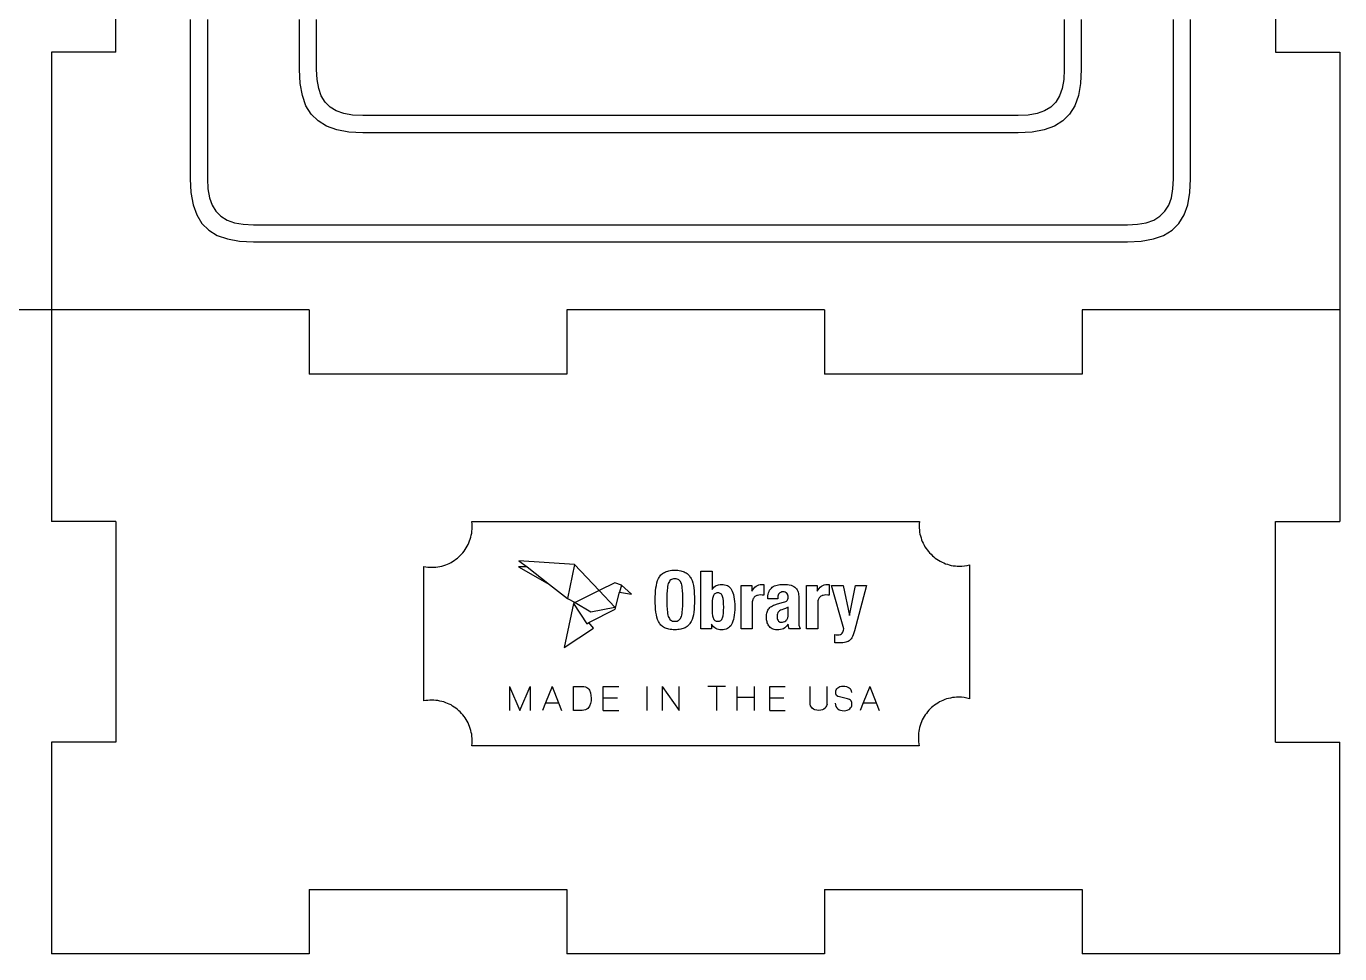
# Model space of a CAD drawing. Extents: x -112 to 112, y -170 to 170.
# Drawn here: x -1.5 to 111.8, y -170.2 to -90.2 of the extents above; entities that cross this region are included whole.
import ezdxf

# ---------------------------------------------------------------- set-up
doc = ezdxf.new("R2010")
doc.units = 0
doc.header["$MEASUREMENT"] = 0
doc.layers.get('0').update_dxf_attribs({"linetype": 'CONTINUOUS'})

msp = doc.modelspace()

# ---------------------------------------------------------------- linework, layer by layer
for p, q in [((6.2, -92.4), (6.2, -70.17)), ((106.21, -70.17), (106.21, -92.4)), ((12.62, -89.57), (12.62, -90.4)), ((12.62, -90.4), (12.62, -91.34)), ((14.1, -89.57), (14.1, -90.4)), ((14.1, -90.4), (14.1, -91.34)), ((22.05, -90.4), (22.05, -89.57)), ((22.05, -91.34), (22.05, -90.4)), ((23.52, -90.4), (23.52, -89.57)), ((23.52, -91.34), (23.52, -90.4)), ((88, -89.57), (88, -90.4)), ((88, -90.4), (88, -91.34)), ((89.47, -89.57), (89.47, -90.4)), ((89.47, -90.4), (89.47, -91.34)), ((97.42, -90.4), (97.42, -89.57)), ((97.42, -91.34), (97.42, -90.4)), ((98.89, -90.4), (98.89, -89.57)), ((98.89, -91.34), (98.89, -90.4)), ((12.62, -91.34), (12.62, -92.48)), ((14.1, -91.34), (14.1, -92.48)), ((22.05, -92.48), (22.05, -91.34)), ((23.52, -92.48), (23.52, -91.34)), ((88, -91.34), (88, -92.48)), ((89.47, -91.34), (89.47, -92.48)), ((97.42, -92.48), (97.42, -91.34)), ((98.89, -92.48), (98.89, -91.34)), ((6.2, -92.4), (0.64, -92.4)), ((0.64, -92.4), (0.64, -114.62)), ((12.62, -92.48), (12.62, -93.89)), ((14.1, -92.48), (14.1, -93.89)), ((22.05, -93.89), (22.05, -92.48)), ((23.52, -93.89), (23.52, -92.48)), ((88, -92.48), (88, -93.89)), ((89.47, -92.48), (89.47, -93.89)), ((97.42, -93.89), (97.42, -92.48)), ((98.89, -93.89), (98.89, -92.48)), ((106.21, -92.4), (111.76, -92.4)), ((111.76, -92.4), (111.76, -114.62)), ((12.62, -93.89), (12.62, -95.3)), ((14.1, -93.89), (14.1, -95.3)), ((22.11, -95.09), (22.05, -93.89)), ((23.56, -94.76), (23.52, -93.89)), ((88, -93.89), (87.96, -94.76)), ((89.47, -93.89), (89.41, -95.09)), ((97.42, -95.3), (97.42, -93.89)), ((98.89, -95.3), (98.89, -93.89)), ((22.29, -96.13), (22.11, -95.09)), ((23.7, -95.52), (23.56, -94.76)), ((87.96, -94.76), (87.82, -95.52)), ((89.41, -95.09), (89.23, -96.13)), ((12.62, -95.3), (12.62, -96.43)), ((14.1, -95.3), (14.1, -96.43)), ((22.6, -97.01), (22.29, -96.13)), ((23.92, -96.17), (23.7, -95.52)), ((24.25, -96.7), (23.92, -96.17)), ((87.59, -96.17), (87.27, -96.7)), ((87.82, -95.52), (87.59, -96.17)), ((89.23, -96.13), (88.92, -97.01)), ((97.42, -96.43), (97.42, -95.3)), ((98.89, -96.43), (98.89, -95.3)), ((12.62, -96.43), (12.62, -97.38)), ((12.62, -97.38), (12.62, -98.2)), ((14.1, -96.43), (14.1, -97.38)), ((14.1, -97.38), (14.1, -98.2)), ((23.05, -97.74), (22.6, -97.01)), ((24.68, -97.13), (24.25, -96.7)), ((25.21, -97.46), (24.68, -97.13)), ((86.84, -97.13), (86.3, -97.46)), ((87.27, -96.7), (86.84, -97.13)), ((88.92, -97.01), (88.47, -97.74)), ((97.42, -97.38), (97.42, -96.43)), ((97.42, -98.2), (97.42, -97.38)), ((98.89, -97.38), (98.89, -96.43)), ((98.89, -98.2), (98.89, -97.38)), ((12.62, -98.2), (12.62, -98.99)), ((14.1, -98.2), (14.1, -98.99)), ((23.64, -98.33), (23.05, -97.74)), ((24.37, -98.78), (23.64, -98.33)), ((25.86, -97.69), (25.21, -97.46)), ((26.62, -97.82), (25.86, -97.69)), ((27.49, -97.86), (26.62, -97.82)), ((28.9, -97.86), (27.49, -97.86)), ((30.04, -97.86), (28.9, -97.86)), ((30.98, -97.86), (30.04, -97.86)), ((31.81, -97.86), (30.98, -97.86)), ((32.6, -97.86), (31.81, -97.86)), ((33.43, -97.86), (32.6, -97.86)), ((34.37, -97.86), (33.43, -97.86)), ((35.51, -97.86), (34.37, -97.86)), ((36.92, -97.86), (35.51, -97.86)), ((38.32, -97.86), (36.92, -97.86)), ((39.46, -97.86), (38.32, -97.86)), ((40.4, -97.86), (39.46, -97.86)), ((41.23, -97.86), (40.4, -97.86)), ((42.02, -97.86), (41.23, -97.86)), ((42.85, -97.86), (42.02, -97.86)), ((43.79, -97.86), (42.85, -97.86)), ((44.93, -97.86), (43.79, -97.86)), ((46.34, -97.86), (44.93, -97.86)), ((47.75, -97.86), (46.34, -97.86)), ((48.88, -97.86), (47.75, -97.86)), ((49.83, -97.86), (48.88, -97.86)), ((50.65, -97.86), (49.83, -97.86)), ((51.44, -97.86), (50.65, -97.86)), ((52.27, -97.86), (51.44, -97.86)), ((53.21, -97.86), (52.27, -97.86)), ((54.35, -97.86), (53.21, -97.86)), ((55.76, -97.86), (54.35, -97.86)), ((57.17, -97.86), (55.76, -97.86)), ((58.31, -97.86), (57.17, -97.86)), ((59.25, -97.86), (58.31, -97.86)), ((60.08, -97.86), (59.25, -97.86)), ((60.86, -97.86), (60.08, -97.86)), ((61.69, -97.86), (60.86, -97.86)), ((62.63, -97.86), (61.69, -97.86)), ((63.77, -97.86), (62.63, -97.86)), ((65.18, -97.86), (63.77, -97.86)), ((66.59, -97.86), (65.18, -97.86)), ((67.73, -97.86), (66.59, -97.86)), ((68.67, -97.86), (67.73, -97.86)), ((69.5, -97.86), (68.67, -97.86)), ((70.29, -97.86), (69.5, -97.86)), ((71.11, -97.86), (70.29, -97.86)), ((72.06, -97.86), (71.11, -97.86)), ((73.19, -97.86), (72.06, -97.86)), ((74.6, -97.86), (73.19, -97.86)), ((76.01, -97.86), (74.6, -97.86)), ((77.15, -97.86), (76.01, -97.86)), ((78.09, -97.86), (77.15, -97.86)), ((78.92, -97.86), (78.09, -97.86)), ((79.71, -97.86), (78.92, -97.86)), ((80.54, -97.86), (79.71, -97.86)), ((81.48, -97.86), (80.54, -97.86)), ((82.62, -97.86), (81.48, -97.86)), ((84.02, -97.86), (82.62, -97.86)), ((84.9, -97.82), (84.02, -97.86)), ((85.66, -97.69), (84.9, -97.82)), ((86.3, -97.46), (85.66, -97.69)), ((87.88, -98.33), (87.15, -98.78)), ((88.47, -97.74), (87.88, -98.33)), ((97.42, -98.99), (97.42, -98.2)), ((98.89, -98.99), (98.89, -98.2)), ((12.62, -98.99), (12.62, -99.82)), ((14.1, -98.99), (14.1, -99.82)), ((25.25, -99.09), (24.37, -98.78)), ((26.29, -99.28), (25.25, -99.09)), ((27.49, -99.34), (26.29, -99.28)), ((28.9, -99.34), (27.49, -99.34)), ((30.04, -99.34), (28.9, -99.34)), ((30.98, -99.34), (30.04, -99.34)), ((31.81, -99.34), (30.98, -99.34)), ((32.6, -99.34), (31.81, -99.34)), ((33.43, -99.34), (32.6, -99.34)), ((34.37, -99.34), (33.43, -99.34)), ((35.51, -99.34), (34.37, -99.34)), ((36.92, -99.34), (35.51, -99.34)), ((38.32, -99.34), (36.92, -99.34)), ((39.46, -99.34), (38.32, -99.34)), ((40.4, -99.34), (39.46, -99.34)), ((41.23, -99.34), (40.4, -99.34)), ((42.02, -99.34), (41.23, -99.34)), ((42.85, -99.34), (42.02, -99.34)), ((43.79, -99.34), (42.85, -99.34)), ((44.93, -99.34), (43.79, -99.34)), ((46.34, -99.34), (44.93, -99.34)), ((47.75, -99.34), (46.34, -99.34)), ((48.88, -99.34), (47.75, -99.34)), ((49.83, -99.34), (48.88, -99.34)), ((50.65, -99.34), (49.83, -99.34)), ((51.44, -99.34), (50.65, -99.34)), ((52.27, -99.34), (51.44, -99.34)), ((53.21, -99.34), (52.27, -99.34)), ((54.35, -99.34), (53.21, -99.34)), ((55.76, -99.34), (54.35, -99.34)), ((57.17, -99.34), (55.76, -99.34)), ((58.31, -99.34), (57.17, -99.34)), ((59.25, -99.34), (58.31, -99.34)), ((60.08, -99.34), (59.25, -99.34)), ((60.86, -99.34), (60.08, -99.34)), ((61.69, -99.34), (60.86, -99.34)), ((62.63, -99.34), (61.69, -99.34)), ((63.77, -99.34), (62.63, -99.34)), ((65.18, -99.34), (63.77, -99.34)), ((66.59, -99.34), (65.18, -99.34)), ((67.73, -99.34), (66.59, -99.34)), ((68.67, -99.34), (67.73, -99.34)), ((69.5, -99.34), (68.67, -99.34)), ((70.29, -99.34), (69.5, -99.34)), ((71.11, -99.34), (70.29, -99.34)), ((72.06, -99.34), (71.11, -99.34)), ((73.19, -99.34), (72.06, -99.34)), ((74.6, -99.34), (73.19, -99.34)), ((76.01, -99.34), (74.6, -99.34)), ((77.15, -99.34), (76.01, -99.34)), ((78.09, -99.34), (77.15, -99.34)), ((78.92, -99.34), (78.09, -99.34)), ((79.71, -99.34), (78.92, -99.34)), ((80.54, -99.34), (79.71, -99.34)), ((81.48, -99.34), (80.54, -99.34)), ((82.62, -99.34), (81.48, -99.34)), ((84.02, -99.34), (82.62, -99.34)), ((85.23, -99.28), (84.02, -99.34)), ((86.27, -99.09), (85.23, -99.28)), ((87.15, -98.78), (86.27, -99.09)), ((97.42, -99.82), (97.42, -98.99)), ((98.89, -99.82), (98.89, -98.99)), ((12.62, -99.82), (12.62, -100.76)), ((12.62, -100.76), (12.62, -101.9)), ((14.1, -99.82), (14.1, -100.76)), ((14.1, -100.76), (14.1, -101.9)), ((97.42, -100.76), (97.42, -99.82)), ((97.42, -101.9), (97.42, -100.76)), ((98.89, -100.76), (98.89, -99.82)), ((98.89, -101.9), (98.89, -100.76)), ((12.62, -101.9), (12.62, -103.31)), ((14.1, -101.9), (14.1, -103.31)), ((97.42, -103.31), (97.42, -101.9)), ((98.89, -103.31), (98.89, -101.9)), ((12.62, -103.31), (12.68, -104.51)), ((14.1, -103.31), (14.14, -104.19)), ((14.14, -104.19), (14.27, -104.95)), ((97.24, -104.95), (97.38, -104.19)), ((97.38, -104.19), (97.42, -103.31)), ((98.83, -104.51), (98.89, -103.31)), ((12.68, -104.51), (12.87, -105.55)), ((14.27, -104.95), (14.5, -105.59)), ((97.02, -105.59), (97.24, -104.95)), ((98.65, -105.55), (98.83, -104.51)), ((12.87, -105.55), (13.18, -106.43)), ((13.18, -106.43), (13.63, -107.17)), ((14.5, -105.59), (14.83, -106.12)), ((14.83, -106.12), (15.26, -106.55)), ((96.26, -106.55), (96.69, -106.12)), ((96.69, -106.12), (97.02, -105.59)), ((97.89, -107.17), (98.34, -106.43)), ((98.34, -106.43), (98.65, -105.55)), ((13.63, -107.17), (14.21, -107.75)), ((15.26, -106.55), (15.79, -106.88)), ((15.79, -106.88), (16.44, -107.11)), ((16.44, -107.11), (17.19, -107.24)), ((17.19, -107.24), (18.07, -107.28)), ((18.07, -107.28), (19.48, -107.28)), ((19.48, -107.28), (20.62, -107.28)), ((20.62, -107.28), (21.56, -107.28)), ((21.56, -107.28), (22.39, -107.28)), ((22.39, -107.28), (23.18, -107.28)), ((23.18, -107.28), (24, -107.28)), ((24, -107.28), (24.95, -107.28)), ((24.95, -107.28), (26.08, -107.28)), ((26.08, -107.28), (27.49, -107.28)), ((27.49, -107.28), (28.9, -107.28)), ((28.9, -107.28), (30.04, -107.28)), ((30.04, -107.28), (30.98, -107.28)), ((30.98, -107.28), (31.81, -107.28)), ((31.81, -107.28), (32.6, -107.28)), ((32.6, -107.28), (33.43, -107.28)), ((33.43, -107.28), (34.37, -107.28)), ((34.37, -107.28), (35.51, -107.28)), ((35.51, -107.28), (36.92, -107.28)), ((36.92, -107.28), (38.32, -107.28)), ((38.32, -107.28), (39.46, -107.28)), ((39.46, -107.28), (40.4, -107.28)), ((40.4, -107.28), (41.23, -107.28)), ((41.23, -107.28), (42.02, -107.28)), ((42.02, -107.28), (42.85, -107.28)), ((42.85, -107.28), (43.79, -107.28)), ((43.79, -107.28), (44.93, -107.28)), ((44.93, -107.28), (46.34, -107.28)), ((46.34, -107.28), (47.75, -107.28)), ((47.75, -107.28), (48.88, -107.28)), ((48.88, -107.28), (49.83, -107.28)), ((49.83, -107.28), (50.65, -107.28)), ((50.65, -107.28), (51.44, -107.28)), ((51.44, -107.28), (52.27, -107.28)), ((52.27, -107.28), (53.21, -107.28)), ((53.21, -107.28), (54.35, -107.28)), ((54.35, -107.28), (55.76, -107.28)), ((55.76, -107.28), (57.17, -107.28)), ((57.17, -107.28), (58.31, -107.28)), ((58.31, -107.28), (59.25, -107.28)), ((59.25, -107.28), (60.08, -107.28)), ((60.08, -107.28), (60.86, -107.28)), ((60.86, -107.28), (61.69, -107.28)), ((61.69, -107.28), (62.63, -107.28)), ((62.63, -107.28), (63.77, -107.28)), ((63.77, -107.28), (65.18, -107.28)), ((65.18, -107.28), (66.59, -107.28)), ((66.59, -107.28), (67.73, -107.28)), ((67.73, -107.28), (68.67, -107.28)), ((68.67, -107.28), (69.5, -107.28)), ((69.5, -107.28), (70.29, -107.28)), ((70.29, -107.28), (71.11, -107.28)), ((71.11, -107.28), (72.06, -107.28)), ((72.06, -107.28), (73.19, -107.28)), ((73.19, -107.28), (74.6, -107.28)), ((74.6, -107.28), (76.01, -107.28)), ((76.01, -107.28), (77.15, -107.28)), ((77.15, -107.28), (78.09, -107.28)), ((78.09, -107.28), (78.92, -107.28)), ((78.92, -107.28), (79.71, -107.28)), ((79.71, -107.28), (80.54, -107.28)), ((80.54, -107.28), (81.48, -107.28)), ((81.48, -107.28), (82.62, -107.28)), ((82.62, -107.28), (84.02, -107.28)), ((84.02, -107.28), (85.43, -107.28)), ((85.43, -107.28), (86.57, -107.28)), ((86.57, -107.28), (87.51, -107.28)), ((87.51, -107.28), (88.34, -107.28)), ((88.34, -107.28), (89.13, -107.28)), ((89.13, -107.28), (89.96, -107.28)), ((89.96, -107.28), (90.9, -107.28)), ((90.9, -107.28), (92.04, -107.28)), ((92.04, -107.28), (93.45, -107.28)), ((93.45, -107.28), (94.32, -107.24)), ((94.32, -107.24), (95.08, -107.11)), ((95.08, -107.11), (95.73, -106.88)), ((95.73, -106.88), (96.26, -106.55)), ((97.3, -107.75), (97.89, -107.17)), ((14.21, -107.75), (14.95, -108.2)), ((14.95, -108.2), (15.83, -108.51)), ((15.83, -108.51), (16.87, -108.7)), ((16.87, -108.7), (18.07, -108.76)), ((18.07, -108.76), (19.48, -108.76)), ((19.48, -108.76), (20.62, -108.76)), ((20.62, -108.76), (21.56, -108.76)), ((21.56, -108.76), (22.39, -108.76)), ((22.39, -108.76), (23.18, -108.76)), ((23.18, -108.76), (24, -108.76)), ((24, -108.76), (24.95, -108.76)), ((24.95, -108.76), (26.08, -108.76)), ((26.08, -108.76), (27.49, -108.76)), ((27.49, -108.76), (28.9, -108.76)), ((28.9, -108.76), (30.04, -108.76)), ((30.04, -108.76), (30.98, -108.76)), ((30.98, -108.76), (31.81, -108.76)), ((31.81, -108.76), (32.6, -108.76)), ((32.6, -108.76), (33.43, -108.76)), ((33.43, -108.76), (34.37, -108.76)), ((34.37, -108.76), (35.51, -108.76)), ((35.51, -108.76), (36.92, -108.76)), ((36.92, -108.76), (38.32, -108.76)), ((38.32, -108.76), (39.46, -108.76)), ((39.46, -108.76), (40.4, -108.76)), ((40.4, -108.76), (41.23, -108.76)), ((41.23, -108.76), (42.02, -108.76)), ((42.02, -108.76), (42.85, -108.76)), ((42.85, -108.76), (43.79, -108.76)), ((43.79, -108.76), (44.93, -108.76)), ((44.93, -108.76), (46.34, -108.76)), ((46.34, -108.76), (47.75, -108.76)), ((47.75, -108.76), (48.88, -108.76)), ((48.88, -108.76), (49.83, -108.76)), ((49.83, -108.76), (50.65, -108.76)), ((50.65, -108.76), (51.44, -108.76)), ((51.44, -108.76), (52.27, -108.76)), ((52.27, -108.76), (53.21, -108.76)), ((53.21, -108.76), (54.35, -108.76)), ((54.35, -108.76), (55.76, -108.76)), ((55.76, -108.76), (57.17, -108.76)), ((57.17, -108.76), (58.31, -108.76)), ((58.31, -108.76), (59.25, -108.76)), ((59.25, -108.76), (60.08, -108.76)), ((60.08, -108.76), (60.86, -108.76)), ((60.86, -108.76), (61.69, -108.76)), ((61.69, -108.76), (62.63, -108.76)), ((62.63, -108.76), (63.77, -108.76)), ((63.77, -108.76), (65.18, -108.76)), ((65.18, -108.76), (66.59, -108.76)), ((66.59, -108.76), (67.73, -108.76)), ((67.73, -108.76), (68.67, -108.76)), ((68.67, -108.76), (69.5, -108.76)), ((69.5, -108.76), (70.29, -108.76)), ((70.29, -108.76), (71.11, -108.76)), ((71.11, -108.76), (72.06, -108.76)), ((72.06, -108.76), (73.19, -108.76)), ((73.19, -108.76), (74.6, -108.76)), ((74.6, -108.76), (76.01, -108.76)), ((76.01, -108.76), (77.15, -108.76)), ((77.15, -108.76), (78.09, -108.76)), ((78.09, -108.76), (78.92, -108.76)), ((78.92, -108.76), (79.71, -108.76)), ((79.71, -108.76), (80.54, -108.76)), ((80.54, -108.76), (81.48, -108.76)), ((81.48, -108.76), (82.62, -108.76)), ((82.62, -108.76), (84.02, -108.76)), ((84.02, -108.76), (85.43, -108.76)), ((85.43, -108.76), (86.57, -108.76)), ((86.57, -108.76), (87.51, -108.76)), ((87.51, -108.76), (88.34, -108.76)), ((88.34, -108.76), (89.13, -108.76)), ((89.13, -108.76), (89.96, -108.76)), ((89.96, -108.76), (90.9, -108.76)), ((90.9, -108.76), (92.04, -108.76)), ((92.04, -108.76), (93.45, -108.76)), ((93.45, -108.76), (94.65, -108.7)), ((94.65, -108.7), (95.69, -108.51)), ((95.69, -108.51), (96.57, -108.2)), ((96.57, -108.2), (97.3, -107.75)), ((0.64, -114.62), (-12.06, -114.62)), ((0.64, -114.62), (0.64, -132.88)), ((22.86, -114.62), (0.64, -114.62)), ((22.86, -114.62), (22.86, -120.18)), ((45.09, -114.62), (45.09, -120.18)), ((67.31, -114.62), (45.09, -114.62)), ((67.31, -114.62), (67.31, -120.18)), ((89.54, -114.62), (89.54, -120.18)), ((111.76, -114.62), (89.54, -114.62)), ((111.76, -114.62), (111.76, -132.88)), ((45.09, -120.18), (22.86, -120.18)), ((89.54, -120.18), (67.31, -120.18)), ((6.2, -132.88), (0.64, -132.88)), ((6.2, -132.88), (6.2, -151.93)), ((36.92, -133.13), (36.89, -132.89)), ((36.89, -132.89), (75.51, -132.89)), ((36.91, -133.72), (36.92, -133.55)), ((36.93, -133.37), (36.92, -133.13)), ((36.92, -133.55), (36.93, -133.37)), ((75.5, -133.08), (75.49, -133.27)), ((75.49, -133.27), (75.5, -133.45)), ((75.51, -132.89), (75.5, -133.08)), ((75.5, -133.45), (75.51, -133.62)), ((75.51, -133.62), (75.53, -133.8)), ((106.21, -132.88), (111.76, -132.88)), ((106.21, -151.93), (106.21, -132.88)), ((36.58, -134.87), (36.65, -134.72)), ((36.65, -134.72), (36.71, -134.56)), ((36.71, -134.56), (36.77, -134.4)), ((36.77, -134.4), (36.82, -134.24)), ((36.82, -134.24), (36.85, -134.07)), ((36.85, -134.07), (36.89, -133.9)), ((36.89, -133.9), (36.91, -133.72)), ((75.53, -133.8), (75.56, -133.97)), ((75.56, -133.97), (75.6, -134.13)), ((75.6, -134.13), (75.65, -134.3)), ((75.65, -134.3), (75.7, -134.46)), ((75.7, -134.46), (75.76, -134.62)), ((75.76, -134.62), (75.83, -134.77)), ((75.83, -134.77), (75.91, -134.92)), ((35.66, -136.05), (35.79, -135.94)), ((35.79, -135.94), (35.91, -135.82)), ((35.91, -135.82), (36.02, -135.7)), ((36.02, -135.7), (36.13, -135.58)), ((36.13, -135.58), (36.24, -135.44)), ((36.24, -135.44), (36.33, -135.31)), ((36.33, -135.31), (36.42, -135.17)), ((36.42, -135.17), (36.51, -135.02)), ((36.51, -135.02), (36.58, -134.87)), ((75.91, -134.92), (75.99, -135.07)), ((75.99, -135.07), (76.08, -135.21)), ((76.08, -135.21), (76.18, -135.34)), ((76.18, -135.34), (76.28, -135.47)), ((76.28, -135.47), (76.39, -135.6)), ((76.39, -135.6), (76.51, -135.72)), ((76.51, -135.72), (76.63, -135.84)), ((76.63, -135.84), (76.75, -135.94)), ((76.75, -135.94), (76.88, -136.05)), ((32.76, -136.77), (32.93, -136.8)), ((32.76, -148.37), (32.76, -136.77)), ((32.93, -136.8), (33.1, -136.82)), ((33.1, -136.82), (33.28, -136.83)), ((33.28, -136.83), (33.45, -136.84)), ((33.45, -136.84), (33.63, -136.83)), ((33.63, -136.83), (33.81, -136.82)), ((33.81, -136.82), (33.98, -136.8)), ((33.98, -136.8), (34.15, -136.77)), ((34.15, -136.77), (34.32, -136.73)), ((34.32, -136.73), (34.49, -136.68)), ((34.49, -136.68), (34.65, -136.63)), ((34.65, -136.63), (34.8, -136.57)), ((34.8, -136.57), (34.96, -136.5)), ((34.96, -136.5), (35.11, -136.42)), ((35.11, -136.42), (35.25, -136.34)), ((35.25, -136.34), (35.39, -136.25)), ((35.39, -136.25), (35.53, -136.15)), ((35.53, -136.15), (35.66, -136.05)), ((40.94, -136.81), (43.61, -138.32)), ((41.67, -136.81), (40.94, -136.81)), ((45.77, -136.59), (40.97, -136.27)), ((40.97, -136.27), (41.67, -136.81)), ((41.67, -136.81), (43.61, -138.32)), ((45.77, -136.59), (45.17, -139.52)), ((47.9, -138.85), (45.77, -136.59)), ((76.88, -136.05), (77.02, -136.14)), ((77.02, -136.14), (77.16, -136.23)), ((77.16, -136.23), (77.31, -136.32)), ((77.31, -136.32), (77.46, -136.39)), ((77.46, -136.39), (77.61, -136.46)), ((77.61, -136.46), (77.77, -136.53)), ((77.77, -136.53), (77.93, -136.58)), ((77.93, -136.58), (78.09, -136.63)), ((78.09, -136.63), (78.26, -136.67)), ((78.26, -136.67), (78.43, -136.7)), ((78.43, -136.7), (78.61, -136.72)), ((78.61, -136.72), (78.78, -136.73)), ((78.78, -136.73), (78.96, -136.74)), ((78.96, -136.74), (79.18, -136.73)), ((79.18, -136.73), (79.4, -136.71)), ((79.4, -136.71), (79.62, -136.67)), ((79.62, -136.67), (79.83, -136.63)), ((79.83, -136.63), (79.83, -148.18)), ((49.25, -138.19), (47.9, -138.85)), ((49.82, -138.37), (49.25, -138.19)), ((52.82, -138.4), (52.86, -138.18)), ((52.86, -138.18), (52.93, -137.99)), ((52.93, -137.99), (53.01, -137.81)), ((53.01, -137.81), (53.05, -137.73)), ((53.05, -137.73), (53.1, -137.65)), ((53.1, -137.65), (53.16, -137.57)), ((53.16, -137.57), (53.22, -137.5)), ((53.22, -137.5), (53.29, -137.44)), ((53.29, -137.44), (53.36, -137.38)), ((53.36, -137.38), (53.43, -137.33)), ((53.43, -137.33), (53.52, -137.28)), ((53.52, -137.28), (53.6, -137.23)), ((53.6, -137.23), (53.7, -137.2)), ((53.7, -137.2), (53.8, -137.16)), ((53.8, -137.16), (53.91, -137.14)), ((53.89, -138.14), (53.85, -138.24)), ((53.94, -138.05), (53.89, -138.14)), ((53.91, -137.14), (54.02, -137.11)), ((53.99, -137.98), (53.94, -138.05)), ((54.06, -137.92), (53.99, -137.98)), ((54.02, -137.11), (54.15, -137.1)), ((54.13, -137.88), (54.06, -137.92)), ((54.21, -137.85), (54.13, -137.88)), ((54.15, -137.1), (54.28, -137.09)), ((54.31, -137.83), (54.21, -137.85)), ((54.28, -137.09), (54.41, -137.09)), ((54.41, -137.82), (54.31, -137.83)), ((54.41, -137.09), (54.55, -137.09)), ((54.52, -137.83), (54.41, -137.82)), ((54.61, -137.85), (54.52, -137.83)), ((54.55, -137.09), (54.68, -137.1)), ((54.69, -137.88), (54.61, -137.85)), ((54.68, -137.1), (54.8, -137.11)), ((54.77, -137.92), (54.69, -137.88)), ((54.83, -137.98), (54.77, -137.92)), ((54.8, -137.11), (54.92, -137.14)), ((54.89, -138.05), (54.83, -137.98)), ((54.94, -138.14), (54.89, -138.05)), ((54.92, -137.14), (55.02, -137.16)), ((54.98, -138.24), (54.94, -138.14)), ((55.02, -137.16), (55.12, -137.2)), ((55.12, -137.2), (55.22, -137.23)), ((55.22, -137.23), (55.31, -137.28)), ((55.31, -137.28), (55.39, -137.33)), ((55.39, -137.33), (55.47, -137.38)), ((55.47, -137.38), (55.54, -137.44)), ((55.54, -137.44), (55.6, -137.5)), ((55.6, -137.5), (55.67, -137.57)), ((55.67, -137.57), (55.72, -137.65)), ((55.72, -137.65), (55.77, -137.73)), ((55.77, -137.73), (55.82, -137.81)), ((55.82, -137.81), (55.9, -137.99)), ((55.9, -137.99), (55.96, -138.18)), ((55.96, -138.18), (56.01, -138.4)), ((56.66, -137.18), (57.62, -137.18)), ((56.66, -142.14), (56.66, -137.18)), ((57.62, -137.18), (57.62, -138.75)), ((43.61, -138.32), (45.17, -139.52)), ((47.9, -138.85), (45.81, -139.89)), ((49.24, -140.28), (47.9, -138.85)), ((49.26, -140.45), (49.64, -138.99)), ((49.82, -138.37), (49.64, -138.99)), ((49.64, -138.99), (50.69, -139.17)), ((50.69, -139.17), (49.82, -138.37)), ((52.73, -139.38), (52.74, -139.12)), ((52.74, -139.12), (52.75, -138.86)), ((52.75, -138.86), (52.78, -138.62)), ((52.78, -138.62), (52.82, -138.4)), ((53.73, -139.2), (53.72, -139.66)), ((53.75, -138.81), (53.73, -139.2)), ((53.77, -138.65), (53.75, -138.81)), ((53.79, -138.5), (53.77, -138.65)), ((53.81, -138.36), (53.79, -138.5)), ((53.85, -138.24), (53.81, -138.36)), ((55.01, -138.36), (54.98, -138.24)), ((55.04, -138.5), (55.01, -138.36)), ((55.06, -138.65), (55.04, -138.5)), ((55.08, -138.81), (55.06, -138.65)), ((55.09, -139.2), (55.08, -138.81)), ((55.1, -139.66), (55.09, -139.2)), ((56.01, -138.4), (56.05, -138.62)), ((56.05, -138.62), (56.07, -138.86)), ((56.07, -138.86), (56.09, -139.12)), ((56.09, -139.12), (56.1, -139.38)), ((57.62, -138.75), (57.71, -138.65)), ((57.71, -138.65), (57.79, -138.56)), ((57.74, -139.28), (57.71, -139.35)), ((57.78, -139.22), (57.74, -139.28)), ((57.82, -139.17), (57.78, -139.22)), ((57.79, -138.56), (57.88, -138.48)), ((57.87, -139.12), (57.82, -139.17)), ((57.92, -139.09), (57.87, -139.12)), ((57.88, -138.48), (57.98, -138.42)), ((57.98, -139.06), (57.92, -139.09)), ((57.98, -138.42), (58.08, -138.37)), ((58.05, -139.05), (57.98, -139.06)), ((58.13, -139.04), (58.05, -139.05)), ((58.08, -138.37), (58.19, -138.34)), ((58.2, -139.05), (58.13, -139.04)), ((58.19, -138.34), (58.31, -138.31)), ((58.27, -139.06), (58.2, -139.05)), ((58.33, -139.09), (58.27, -139.06)), ((58.31, -138.31), (58.44, -138.31)), ((58.38, -139.12), (58.33, -139.09)), ((58.43, -139.17), (58.38, -139.12)), ((58.47, -139.22), (58.43, -139.17)), ((58.44, -138.31), (58.58, -138.31)), ((58.5, -139.28), (58.47, -139.22)), ((58.53, -139.35), (58.5, -139.28)), ((58.58, -138.31), (58.71, -138.34)), ((58.71, -138.34), (58.83, -138.37)), ((58.83, -138.37), (58.95, -138.42)), ((58.95, -138.42), (59.05, -138.48)), ((59.05, -138.48), (59.14, -138.56)), ((59.14, -138.56), (59.23, -138.66)), ((59.23, -138.66), (59.3, -138.77)), ((59.3, -138.77), (59.37, -138.9)), ((59.37, -138.9), (59.43, -139.04)), ((59.43, -139.04), (59.48, -139.2)), ((59.48, -139.2), (59.51, -139.38)), ((60.13, -138.41), (61.05, -138.41)), ((60.13, -142.14), (60.13, -138.41)), ((61.05, -138.41), (61.05, -138.9)), ((61.05, -138.9), (61.14, -138.78)), ((61.14, -138.78), (61.22, -138.66)), ((61.22, -138.66), (61.31, -138.56)), ((61.31, -138.56), (61.42, -138.47)), ((61.37, -139.34), (61.32, -139.37)), ((61.43, -139.31), (61.37, -139.34)), ((61.42, -138.47), (61.53, -138.4)), ((61.49, -139.28), (61.43, -139.31)), ((61.55, -139.26), (61.49, -139.28)), ((61.53, -138.4), (61.65, -138.35)), ((61.67, -139.23), (61.55, -139.26)), ((61.65, -138.35), (61.78, -138.32)), ((61.8, -139.22), (61.67, -139.23)), ((61.78, -138.32), (61.92, -138.31)), ((61.95, -139.23), (61.8, -139.22)), ((61.92, -138.31), (62.1, -138.32)), ((62.1, -139.24), (61.95, -139.23)), ((62.1, -138.32), (62.1, -139.24)), ((62.44, -139.31), (62.46, -139.16)), ((62.44, -139.46), (62.44, -139.31)), ((62.46, -139.16), (62.5, -139.03)), ((62.5, -139.03), (62.54, -138.92)), ((62.54, -138.92), (62.59, -138.81)), ((62.59, -138.81), (62.66, -138.72)), ((62.66, -138.72), (62.74, -138.63)), ((62.74, -138.63), (62.82, -138.56)), ((62.82, -138.56), (62.91, -138.5)), ((62.91, -138.5), (63.01, -138.45)), ((63.01, -138.45), (63.12, -138.4)), ((63.12, -138.4), (63.24, -138.37)), ((63.24, -138.37), (63.36, -138.34)), ((63.32, -139.25), (63.3, -139.34)), ((63.3, -139.34), (63.3, -139.45)), ((63.36, -139.16), (63.32, -139.25)), ((63.36, -138.34), (63.48, -138.32)), ((63.41, -139.09), (63.36, -139.16)), ((63.47, -139.04), (63.41, -139.09)), ((63.55, -139), (63.47, -139.04)), ((63.48, -138.32), (63.61, -138.31)), ((63.64, -138.97), (63.55, -139)), ((63.61, -138.31), (63.75, -138.31)), ((63.74, -138.96), (63.64, -138.97)), ((63.85, -138.97), (63.74, -138.96)), ((63.75, -138.31), (63.95, -138.31)), ((63.94, -138.99), (63.85, -138.97)), ((64.02, -139.03), (63.94, -138.99)), ((63.95, -138.31), (64.13, -138.33)), ((64.08, -139.08), (64.02, -139.03)), ((64.13, -139.15), (64.08, -139.08)), ((64.13, -138.33), (64.29, -138.36)), ((64.16, -139.23), (64.13, -139.15)), ((64.18, -139.32), (64.16, -139.23)), ((64.18, -139.42), (64.18, -139.32)), ((64.29, -138.36), (64.44, -138.39)), ((64.44, -138.39), (64.57, -138.44)), ((64.57, -138.44), (64.68, -138.49)), ((64.68, -138.49), (64.77, -138.56)), ((64.77, -138.56), (64.85, -138.63)), ((64.85, -138.63), (64.92, -138.71)), ((64.92, -138.71), (64.97, -138.79)), ((64.97, -138.79), (65.02, -138.89)), ((65.02, -138.89), (65.05, -138.99)), ((65.05, -138.99), (65.07, -139.1)), ((65.07, -139.1), (65.09, -139.21)), ((65.09, -139.21), (65.1, -139.33)), ((65.1, -139.33), (65.1, -139.45)), ((65.78, -142.14), (65.78, -138.41)), ((65.78, -138.41), (66.7, -138.41)), ((66.7, -138.41), (66.7, -138.9)), ((66.7, -138.9), (66.79, -138.78)), ((66.79, -138.78), (66.87, -138.66)), ((66.87, -138.66), (66.96, -138.56)), ((66.96, -138.56), (67.07, -138.47)), ((67.02, -139.34), (66.97, -139.37)), ((67.08, -139.31), (67.02, -139.34)), ((67.07, -138.47), (67.18, -138.4)), ((67.13, -139.28), (67.08, -139.31)), ((67.2, -139.26), (67.13, -139.28)), ((67.18, -138.4), (67.3, -138.35)), ((67.32, -139.23), (67.2, -139.26)), ((67.3, -138.35), (67.43, -138.32)), ((67.45, -139.22), (67.32, -139.23)), ((67.43, -138.32), (67.57, -138.31)), ((67.6, -139.23), (67.45, -139.22)), ((67.57, -138.31), (67.74, -138.32)), ((67.74, -139.24), (67.6, -139.23)), ((67.74, -138.32), (67.74, -139.24)), ((67.93, -138.41), (68.93, -138.41)), ((68.98, -142.14), (67.93, -138.41)), ((68.93, -138.41), (69.49, -140.99)), ((69.49, -140.99), (69.99, -138.41)), ((69.99, -138.41), (70.94, -138.41)), ((70.94, -138.41), (70.04, -141.89)), ((45.66, -139.96), (44.88, -143.75)), ((45.17, -139.52), (45.81, -139.89)), ((45.81, -139.89), (45.66, -139.96)), ((45.66, -139.96), (46.82, -141.71)), ((45.81, -139.89), (47.17, -140.67)), ((47.05, -141.57), (49.26, -140.45)), ((47.17, -140.67), (49.24, -140.28)), ((52.73, -139.66), (52.73, -139.38)), ((52.73, -139.94), (52.73, -139.66)), ((52.74, -140.2), (52.73, -139.94)), ((52.75, -140.46), (52.74, -140.2)), ((52.78, -140.7), (52.75, -140.46)), ((53.72, -139.66), (53.73, -140.12)), ((53.73, -140.12), (53.75, -140.51)), ((55.08, -140.51), (55.09, -140.12)), ((55.09, -140.12), (55.1, -139.66)), ((56.07, -140.46), (56.05, -140.7)), ((56.09, -140.2), (56.07, -140.46)), ((56.1, -139.94), (56.09, -140.2)), ((56.1, -139.38), (56.1, -139.66)), ((56.1, -139.66), (56.1, -139.94)), ((57.64, -139.74), (57.62, -139.99)), ((57.62, -139.99), (57.62, -140.27)), ((57.62, -140.27), (57.62, -140.56)), ((57.67, -139.53), (57.64, -139.74)), ((57.69, -139.44), (57.67, -139.53)), ((57.71, -139.35), (57.69, -139.44)), ((58.56, -139.44), (58.53, -139.35)), ((58.58, -139.53), (58.56, -139.44)), ((58.61, -139.74), (58.58, -139.53)), ((58.62, -139.99), (58.61, -139.74)), ((58.63, -140.27), (58.62, -139.99)), ((58.62, -140.56), (58.63, -140.27)), ((59.51, -139.38), (59.54, -139.58)), ((59.54, -139.58), (59.57, -139.79)), ((59.57, -139.79), (59.58, -140.02)), ((59.58, -140.02), (59.58, -140.27)), ((59.58, -140.27), (59.58, -140.52)), ((61.11, -139.72), (61.09, -139.81)), ((61.09, -139.81), (61.09, -139.9)), ((61.09, -139.9), (61.09, -142.14)), ((61.13, -139.65), (61.11, -139.72)), ((61.15, -139.58), (61.13, -139.65)), ((61.19, -139.52), (61.15, -139.58)), ((61.23, -139.46), (61.19, -139.52)), ((61.27, -139.42), (61.23, -139.46)), ((61.32, -139.37), (61.27, -139.42)), ((62.44, -139.55), (62.44, -139.46)), ((63.3, -139.55), (62.44, -139.55)), ((62.44, -140.54), (62.49, -140.46)), ((62.49, -140.46), (62.54, -140.39)), ((62.54, -140.39), (62.6, -140.32)), ((62.6, -140.32), (62.67, -140.26)), ((62.67, -140.26), (62.75, -140.21)), ((62.75, -140.21), (62.84, -140.16)), ((62.84, -140.16), (62.93, -140.12)), ((62.93, -140.12), (63.03, -140.07)), ((63.03, -140.07), (63.26, -140)), ((63.26, -140), (63.8, -139.86)), ((63.3, -139.45), (63.3, -139.55)), ((63.78, -140.46), (63.64, -140.5)), ((63.87, -140.43), (63.78, -140.46)), ((63.8, -139.86), (63.9, -139.83)), ((63.97, -140.39), (63.87, -140.43)), ((63.9, -139.83), (63.98, -139.79)), ((64.08, -140.34), (63.97, -140.39)), ((63.98, -139.79), (64.05, -139.75)), ((64.05, -139.75), (64.1, -139.7)), ((64.18, -140.27), (64.08, -140.34)), ((64.1, -139.7), (64.14, -139.65)), ((64.14, -139.65), (64.17, -139.58)), ((64.17, -139.58), (64.18, -139.51)), ((64.18, -139.51), (64.18, -139.42)), ((64.18, -141.01), (64.18, -140.27)), ((65.1, -139.45), (65.1, -141.42)), ((66.76, -139.72), (66.74, -139.81)), ((66.74, -139.81), (66.74, -139.9)), ((66.74, -139.9), (66.74, -142.14)), ((66.78, -139.65), (66.76, -139.72)), ((66.8, -139.58), (66.78, -139.65)), ((66.84, -139.52), (66.8, -139.58)), ((66.87, -139.46), (66.84, -139.52)), ((66.92, -139.42), (66.87, -139.46)), ((66.97, -139.37), (66.92, -139.42)), ((46.82, -141.71), (47, -141.6)), ((47, -141.6), (47.05, -141.57)), ((47.4, -142.09), (47, -141.6)), ((52.82, -140.93), (52.78, -140.7)), ((52.86, -141.14), (52.82, -140.93)), ((52.93, -141.33), (52.86, -141.14)), ((53.01, -141.51), (52.93, -141.33)), ((53.05, -141.6), (53.01, -141.51)), ((53.1, -141.68), (53.05, -141.6)), ((53.75, -140.51), (53.77, -140.68)), ((53.77, -140.68), (53.79, -140.83)), ((53.79, -140.83), (53.81, -140.96)), ((53.81, -140.96), (53.85, -141.08)), ((53.85, -141.08), (53.89, -141.18)), ((53.89, -141.18), (53.94, -141.27)), ((53.94, -141.27), (53.99, -141.34)), ((53.99, -141.34), (54.06, -141.4)), ((54.06, -141.4), (54.13, -141.44)), ((54.13, -141.44), (54.21, -141.48)), ((54.21, -141.48), (54.31, -141.49)), ((54.31, -141.49), (54.41, -141.5)), ((54.41, -141.5), (54.52, -141.49)), ((54.52, -141.49), (54.61, -141.48)), ((54.61, -141.48), (54.69, -141.44)), ((54.69, -141.44), (54.77, -141.4)), ((54.77, -141.4), (54.83, -141.34)), ((54.83, -141.34), (54.89, -141.27)), ((54.89, -141.27), (54.94, -141.18)), ((54.94, -141.18), (54.98, -141.08)), ((54.98, -141.08), (55.01, -140.96)), ((55.01, -140.96), (55.04, -140.83)), ((55.04, -140.83), (55.06, -140.68)), ((55.06, -140.68), (55.08, -140.51)), ((55.77, -141.6), (55.72, -141.68)), ((55.82, -141.51), (55.77, -141.6)), ((55.9, -141.33), (55.82, -141.51)), ((55.96, -141.14), (55.9, -141.33)), ((56.01, -140.93), (55.96, -141.14)), ((56.05, -140.7), (56.01, -140.93)), ((57.62, -140.56), (57.64, -140.81)), ((57.64, -140.81), (57.67, -141.02)), ((57.67, -141.02), (57.69, -141.11)), ((57.69, -141.11), (57.71, -141.19)), ((57.71, -141.19), (57.74, -141.26)), ((57.74, -141.26), (57.78, -141.33)), ((57.78, -141.33), (57.82, -141.38)), ((57.82, -141.38), (57.87, -141.42)), ((57.87, -141.42), (57.92, -141.46)), ((57.92, -141.46), (57.98, -141.48)), ((57.98, -141.48), (58.05, -141.5)), ((58.05, -141.5), (58.13, -141.5)), ((58.13, -141.5), (58.2, -141.5)), ((58.2, -141.5), (58.27, -141.48)), ((58.27, -141.48), (58.33, -141.46)), ((58.33, -141.46), (58.38, -141.42)), ((58.38, -141.42), (58.43, -141.38)), ((58.43, -141.38), (58.47, -141.33)), ((58.47, -141.33), (58.5, -141.26)), ((58.5, -141.26), (58.53, -141.19)), ((58.53, -141.19), (58.56, -141.11)), ((58.56, -141.11), (58.58, -141.02)), ((58.58, -141.02), (58.61, -140.81)), ((58.61, -140.81), (58.62, -140.56)), ((59.43, -141.5), (59.37, -141.65)), ((59.48, -141.34), (59.43, -141.5)), ((59.51, -141.16), (59.48, -141.34)), ((59.54, -140.97), (59.51, -141.16)), ((59.57, -140.75), (59.54, -140.97)), ((59.58, -140.52), (59.57, -140.75)), ((62.32, -141.04), (62.33, -140.92)), ((62.32, -141.17), (62.32, -141.04)), ((62.33, -141.36), (62.32, -141.17)), ((62.33, -140.92), (62.35, -140.81)), ((62.34, -141.45), (62.33, -141.36)), ((62.37, -141.55), (62.34, -141.45)), ((62.35, -140.81), (62.37, -140.71)), ((62.37, -140.71), (62.4, -140.62)), ((62.39, -141.64), (62.37, -141.55)), ((62.4, -140.62), (62.44, -140.54)), ((63.24, -140.95), (63.23, -141.06)), ((63.23, -141.06), (63.24, -141.17)), ((63.26, -140.84), (63.24, -140.95)), ((63.24, -141.17), (63.25, -141.26)), ((63.25, -141.26), (63.28, -141.35)), ((63.3, -140.75), (63.26, -140.84)), ((63.28, -141.35), (63.32, -141.43)), ((63.36, -140.67), (63.3, -140.75)), ((63.32, -141.43), (63.37, -141.49)), ((63.43, -140.6), (63.36, -140.67)), ((63.37, -141.49), (63.43, -141.54)), ((63.53, -140.54), (63.43, -140.6)), ((63.43, -141.54), (63.47, -141.56)), ((63.47, -141.56), (63.51, -141.57)), ((63.51, -141.57), (63.55, -141.58)), ((63.64, -140.5), (63.53, -140.54)), ((63.55, -141.58), (63.6, -141.58)), ((63.6, -141.58), (63.69, -141.58)), ((63.69, -141.58), (63.8, -141.55)), ((63.8, -141.55), (63.89, -141.51)), ((63.89, -141.51), (63.99, -141.45)), ((63.99, -141.45), (64.03, -141.41)), ((64.03, -141.41), (64.07, -141.37)), ((64.07, -141.37), (64.1, -141.32)), ((64.1, -141.32), (64.13, -141.27)), ((64.13, -141.27), (64.15, -141.21)), ((64.15, -141.21), (64.17, -141.15)), ((64.17, -141.15), (64.18, -141.08)), ((64.18, -141.08), (64.18, -141.01)), ((65.1, -141.42), (65.11, -141.65)), ((44.88, -143.75), (47.4, -142.09)), ((53.16, -141.75), (53.1, -141.68)), ((53.22, -141.82), (53.16, -141.75)), ((53.29, -141.88), (53.22, -141.82)), ((53.36, -141.94), (53.29, -141.88)), ((53.43, -142), (53.36, -141.94)), ((53.52, -142.05), (53.43, -142)), ((53.6, -142.09), (53.52, -142.05)), ((53.7, -142.13), (53.6, -142.09)), ((53.8, -142.16), (53.7, -142.13)), ((53.91, -142.19), (53.8, -142.16)), ((54.02, -142.21), (53.91, -142.19)), ((54.15, -142.22), (54.02, -142.21)), ((54.28, -142.23), (54.15, -142.22)), ((54.41, -142.24), (54.28, -142.23)), ((54.55, -142.23), (54.41, -142.24)), ((54.68, -142.22), (54.55, -142.23)), ((54.8, -142.21), (54.68, -142.22)), ((54.92, -142.19), (54.8, -142.21)), ((55.02, -142.16), (54.92, -142.19)), ((55.12, -142.13), (55.02, -142.16)), ((55.22, -142.09), (55.12, -142.13)), ((55.31, -142.05), (55.22, -142.09)), ((55.39, -142), (55.31, -142.05)), ((55.47, -141.94), (55.39, -142)), ((55.54, -141.88), (55.47, -141.94)), ((55.6, -141.82), (55.54, -141.88)), ((55.67, -141.75), (55.6, -141.82)), ((55.72, -141.68), (55.67, -141.75)), ((57.58, -142.14), (56.66, -142.14)), ((57.59, -141.74), (57.58, -142.14)), ((57.67, -141.86), (57.59, -141.74)), ((57.76, -141.97), (57.67, -141.86)), ((57.85, -142.05), (57.76, -141.97)), ((57.95, -142.12), (57.85, -142.05)), ((58.06, -142.17), (57.95, -142.12)), ((58.18, -142.21), (58.06, -142.17)), ((58.3, -142.23), (58.18, -142.21)), ((58.44, -142.24), (58.3, -142.23)), ((58.58, -142.23), (58.44, -142.24)), ((58.71, -142.21), (58.58, -142.23)), ((58.83, -142.17), (58.71, -142.21)), ((58.95, -142.12), (58.83, -142.17)), ((59.05, -142.06), (58.95, -142.12)), ((59.14, -141.98), (59.05, -142.06)), ((59.23, -141.89), (59.14, -141.98)), ((59.3, -141.77), (59.23, -141.89)), ((59.37, -141.65), (59.3, -141.77)), ((61.09, -142.14), (60.13, -142.14)), ((62.43, -141.73), (62.39, -141.64)), ((62.47, -141.81), (62.43, -141.73)), ((62.52, -141.89), (62.47, -141.81)), ((62.58, -141.96), (62.52, -141.89)), ((62.64, -142.03), (62.58, -141.96)), ((62.72, -142.09), (62.64, -142.03)), ((62.8, -142.14), (62.72, -142.09)), ((62.89, -142.18), (62.8, -142.14)), ((62.99, -142.21), (62.89, -142.18)), ((63.1, -142.23), (62.99, -142.21)), ((63.22, -142.24), (63.1, -142.23)), ((63.38, -142.23), (63.22, -142.24)), ((63.53, -142.22), (63.38, -142.23)), ((63.66, -142.19), (63.53, -142.22)), ((63.78, -142.14), (63.66, -142.19)), ((63.89, -142.07), (63.78, -142.14)), ((63.99, -141.99), (63.89, -142.07)), ((64.08, -141.88), (63.99, -141.99)), ((64.18, -141.75), (64.08, -141.88)), ((64.23, -141.95), (64.18, -141.75)), ((64.26, -142.05), (64.23, -141.95)), ((64.3, -142.14), (64.26, -142.05)), ((65.22, -142.14), (64.3, -142.14)), ((65.11, -141.65), (65.12, -141.83)), ((65.12, -141.83), (65.14, -141.91)), ((65.14, -141.91), (65.16, -141.98)), ((65.16, -141.98), (65.22, -142.14)), ((66.74, -142.14), (65.78, -142.14)), ((68.22, -142.65), (68.34, -142.66)), ((68.22, -143.36), (68.22, -142.65)), ((68.34, -142.66), (68.47, -142.67)), ((68.47, -142.67), (68.59, -142.66)), ((68.59, -142.66), (68.69, -142.63)), ((68.69, -142.63), (68.78, -142.59)), ((68.78, -142.59), (68.84, -142.53)), ((68.84, -142.53), (68.9, -142.45)), ((68.9, -142.45), (68.94, -142.36)), ((68.94, -142.36), (68.96, -142.26)), ((68.96, -142.26), (68.98, -142.14)), ((69.8, -142.66), (69.74, -142.8)), ((69.86, -142.5), (69.8, -142.66)), ((69.92, -142.32), (69.86, -142.5)), ((70.04, -141.89), (69.92, -142.32)), ((68.6, -143.36), (68.22, -143.36)), ((68.91, -143.35), (68.6, -143.36)), ((69.04, -143.34), (68.91, -143.35)), ((69.16, -143.31), (69.04, -143.34)), ((69.26, -143.28), (69.16, -143.31)), ((69.36, -143.24), (69.26, -143.28)), ((69.45, -143.18), (69.36, -143.24)), ((69.53, -143.11), (69.45, -143.18)), ((69.61, -143.02), (69.53, -143.11)), ((69.67, -142.92), (69.61, -143.02)), ((69.74, -142.8), (69.67, -142.92)), ((40.15, -147.11), (40.15, -149.19)), ((40.15, -147.11), (41.05, -149.19)), ((41.05, -149.19), (41.94, -147.11)), ((41.94, -147.11), (41.94, -149.19)), ((43.82, -147.11), (43.25, -148.54)), ((43.82, -147.11), (44.38, -148.54)), ((45.66, -149.19), (45.66, -147.11)), ((45.66, -147.11), (46.41, -147.11)), ((46.41, -147.11), (46.57, -147.12)), ((46.57, -147.12), (46.7, -147.16)), ((46.7, -147.16), (46.82, -147.21)), ((46.82, -147.21), (46.91, -147.28)), ((46.91, -147.28), (46.99, -147.36)), ((48.24, -147.12), (49.58, -147.12)), ((48.24, -148.13), (48.24, -147.12)), ((52.04, -149.19), (52.04, -147.11)), ((53.31, -147.11), (54.79, -149.19)), ((53.31, -147.11), (53.31, -149.19)), ((54.79, -149.19), (54.79, -147.11)), ((58.02, -147.11), (57.27, -147.11)), ((58.02, -147.11), (58.02, -149.19)), ((58.77, -147.11), (58.02, -147.11)), ((59.78, -148.04), (59.78, -147.11)), ((61.25, -147.11), (61.25, -148.04)), ((62.6, -147.12), (63.94, -147.12)), ((62.6, -148.13), (62.6, -147.12)), ((66.09, -148.53), (66.09, -147.11)), ((67.55, -148.53), (67.55, -147.11)), ((68.39, -147.32), (68.46, -147.24)), ((68.46, -147.24), (68.55, -147.18)), ((68.55, -147.18), (68.66, -147.13)), ((68.66, -147.13), (68.79, -147.1)), ((68.79, -147.1), (68.94, -147.09)), ((68.94, -147.09), (69.09, -147.1)), ((69.09, -147.1), (69.22, -147.13)), ((69.22, -147.13), (69.35, -147.17)), ((69.35, -147.17), (69.45, -147.23)), ((69.45, -147.23), (69.53, -147.31)), ((71.22, -147.11), (70.66, -148.54)), ((71.22, -147.11), (71.79, -148.54)), ((32.93, -148.34), (32.76, -148.37)), ((33.1, -148.32), (32.93, -148.34)), ((33.28, -148.31), (33.1, -148.32)), ((33.45, -148.3), (33.28, -148.31)), ((33.63, -148.31), (33.45, -148.3)), ((33.81, -148.32), (33.63, -148.31)), ((33.98, -148.34), (33.81, -148.32)), ((34.15, -148.38), (33.98, -148.34)), ((34.32, -148.41), (34.15, -148.38)), ((46.99, -147.36), (47.05, -147.45)), ((47.05, -147.45), (47.14, -147.67)), ((47.14, -147.67), (47.18, -147.9)), ((47.19, -148.35), (47.15, -148.59)), ((47.18, -147.9), (47.2, -148.12)), ((47.2, -148.12), (47.19, -148.35)), ((49.47, -148.13), (48.24, -148.13)), ((48.24, -149.19), (48.24, -148.13)), ((59.78, -149.19), (59.78, -148.04)), ((59.78, -148.04), (61.25, -148.04)), ((61.25, -148.04), (61.25, -149.19)), ((62.6, -149.19), (62.6, -148.13)), ((63.82, -148.13), (62.6, -148.13)), ((68.29, -147.6), (68.3, -147.5)), ((68.31, -147.77), (68.29, -147.6)), ((68.3, -147.5), (68.33, -147.4)), ((68.37, -147.9), (68.31, -147.77)), ((68.33, -147.4), (68.39, -147.32)), ((68.47, -147.98), (68.37, -147.9)), ((68.61, -148.03), (68.47, -147.98)), ((69.32, -148.18), (68.61, -148.03)), ((69.49, -148.24), (69.32, -148.18)), ((69.56, -148.3), (69.49, -148.24)), ((69.53, -147.31), (69.6, -147.4)), ((69.61, -148.36), (69.56, -148.3)), ((69.6, -147.4), (69.63, -147.51)), ((69.68, -148.51), (69.61, -148.36)), ((69.63, -147.51), (69.64, -147.63)), ((77.38, -148.39), (77.23, -148.46)), ((77.54, -148.32), (77.38, -148.39)), ((77.69, -148.26), (77.54, -148.32)), ((77.85, -148.2), (77.69, -148.26)), ((78.02, -148.15), (77.85, -148.2)), ((78.19, -148.12), (78.02, -148.15)), ((78.36, -148.08), (78.19, -148.12)), ((78.53, -148.06), (78.36, -148.08)), ((78.71, -148.05), (78.53, -148.06)), ((78.89, -148.04), (78.71, -148.05)), ((79.13, -148.05), (78.89, -148.04)), ((79.37, -148.08), (79.13, -148.05)), ((79.6, -148.12), (79.37, -148.08)), ((79.83, -148.18), (79.6, -148.12)), ((34.49, -148.46), (34.32, -148.41)), ((34.65, -148.52), (34.49, -148.46)), ((34.8, -148.58), (34.65, -148.52)), ((34.96, -148.65), (34.8, -148.58)), ((35.11, -148.72), (34.96, -148.65)), ((35.25, -148.81), (35.11, -148.72)), ((35.39, -148.9), (35.25, -148.81)), ((35.53, -148.99), (35.39, -148.9)), ((35.66, -149.1), (35.53, -148.99)), ((35.79, -149.21), (35.66, -149.1)), ((35.91, -149.32), (35.79, -149.21)), ((36.02, -149.44), (35.91, -149.32)), ((36.13, -149.57), (36.02, -149.44)), ((43.25, -148.54), (42.99, -149.19)), ((43.25, -148.54), (44.38, -148.54)), ((44.38, -148.54), (44.64, -149.19)), ((46.41, -149.19), (45.66, -149.19)), ((46.56, -149.18), (46.41, -149.19)), ((46.7, -149.14), (46.56, -149.18)), ((46.81, -149.08), (46.7, -149.14)), ((46.91, -149.01), (46.81, -149.08)), ((46.99, -148.92), (46.91, -149.01)), ((47.06, -148.82), (46.99, -148.92)), ((47.15, -148.59), (47.06, -148.82)), ((48.24, -149.19), (49.58, -149.19)), ((62.6, -149.19), (63.94, -149.19)), ((66.1, -148.66), (66.09, -148.53)), ((66.13, -148.79), (66.1, -148.66)), ((66.19, -148.9), (66.13, -148.79)), ((66.27, -148.99), (66.19, -148.9)), ((66.37, -149.07), (66.27, -148.99)), ((66.5, -149.13), (66.37, -149.07)), ((66.65, -149.17), (66.5, -149.13)), ((66.83, -149.19), (66.65, -149.17)), ((67, -149.18), (66.83, -149.19)), ((67.15, -149.14), (67, -149.18)), ((67.28, -149.07), (67.15, -149.14)), ((67.38, -148.99), (67.28, -149.07)), ((67.45, -148.89), (67.38, -148.99)), ((67.51, -148.78), (67.45, -148.89)), ((67.54, -148.66), (67.51, -148.78)), ((67.54, -148.66), (67.55, -148.53)), ((68.24, -148.56), (68.26, -148.72)), ((68.26, -148.72), (68.3, -148.86)), ((68.3, -148.86), (68.38, -148.97)), ((68.38, -148.97), (68.47, -149.06)), ((68.47, -149.06), (68.58, -149.13)), ((68.58, -149.13), (68.71, -149.17)), ((68.71, -149.17), (68.85, -149.2)), ((68.85, -149.2), (69.01, -149.21)), ((69.01, -149.21), (69.15, -149.2)), ((69.15, -149.2), (69.29, -149.16)), ((69.29, -149.16), (69.41, -149.11)), ((69.41, -149.11), (69.5, -149.05)), ((69.5, -149.05), (69.58, -148.97)), ((69.58, -148.97), (69.64, -148.88)), ((69.64, -148.88), (69.68, -148.78)), ((69.69, -148.69), (69.68, -148.51)), ((69.68, -148.78), (69.69, -148.69)), ((70.66, -148.54), (70.4, -149.19)), ((70.66, -148.54), (71.79, -148.54)), ((71.79, -148.54), (72.05, -149.19)), ((76.11, -149.44), (76.01, -149.58)), ((76.21, -149.31), (76.11, -149.44)), ((76.32, -149.18), (76.21, -149.31)), ((76.43, -149.06), (76.32, -149.18)), ((76.55, -148.95), (76.43, -149.06)), ((76.68, -148.84), (76.55, -148.95)), ((76.81, -148.73), (76.68, -148.84)), ((76.95, -148.64), (76.81, -148.73)), ((77.09, -148.55), (76.95, -148.64)), ((77.23, -148.46), (77.09, -148.55)), ((36.24, -149.7), (36.13, -149.57)), ((36.33, -149.84), (36.24, -149.7)), ((36.42, -149.98), (36.33, -149.84)), ((36.51, -150.12), (36.42, -149.98)), ((36.58, -150.27), (36.51, -150.12)), ((36.65, -150.43), (36.58, -150.27)), ((36.71, -150.58), (36.65, -150.43)), ((36.77, -150.74), (36.71, -150.58)), ((75.53, -150.65), (75.49, -150.82)), ((75.57, -150.48), (75.53, -150.65)), ((75.63, -150.32), (75.57, -150.48)), ((75.69, -150.17), (75.63, -150.32)), ((75.76, -150.01), (75.69, -150.17)), ((75.84, -149.86), (75.76, -150.01)), ((75.92, -149.72), (75.84, -149.86)), ((76.01, -149.58), (75.92, -149.72)), ((36.82, -150.91), (36.77, -150.74)), ((36.85, -151.08), (36.82, -150.91)), ((36.89, -151.25), (36.85, -151.08)), ((36.91, -151.42), (36.89, -151.25)), ((36.92, -151.6), (36.91, -151.42)), ((36.93, -151.78), (36.92, -151.6)), ((36.92, -152.01), (36.93, -151.78)), ((75.43, -151.16), (75.42, -151.34)), ((75.42, -151.34), (75.42, -151.52)), ((75.42, -151.52), (75.42, -151.7)), ((75.42, -151.7), (75.44, -151.89)), ((75.46, -150.99), (75.43, -151.16)), ((75.49, -150.82), (75.46, -150.99)), ((0.64, -151.93), (0.64, -170.18)), ((6.2, -151.93), (0.64, -151.93)), ((36.89, -152.25), (36.92, -152.01)), ((75.49, -152.25), (36.89, -152.25)), ((75.44, -151.89), (75.46, -152.07)), ((75.46, -152.07), (75.49, -152.25)), ((106.21, -151.93), (111.76, -151.93)), ((111.76, -170.18), (111.76, -151.93)), ((22.86, -164.63), (22.86, -170.18)), ((22.86, -164.63), (45.09, -164.63)), ((45.09, -164.63), (45.09, -170.18)), ((67.31, -164.63), (67.31, -170.18)), ((67.31, -164.63), (89.54, -164.63)), ((89.54, -164.63), (89.54, -170.18)), ((22.86, -170.18), (0.64, -170.18)), ((67.31, -170.18), (45.09, -170.18)), ((111.76, -170.18), (89.54, -170.18))]:
    msp.add_line(p, q)

doc.saveas('drawing.dxf')
